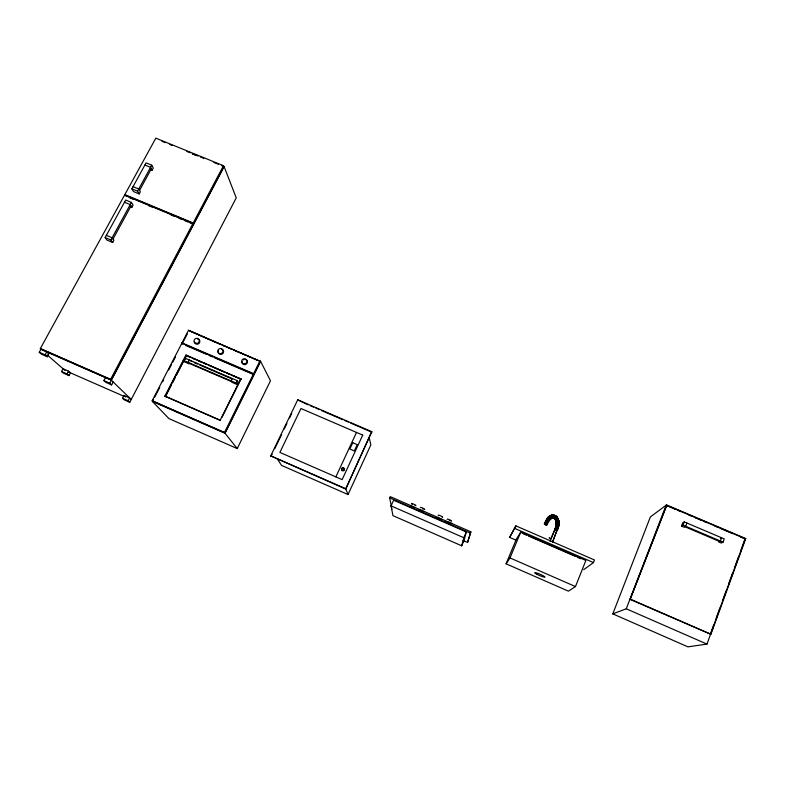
<?xml version="1.0" encoding="UTF-8"?>
<svg xmlns="http://www.w3.org/2000/svg" width="785" height="785" viewBox="0 0 785 785"><rect width="100%" height="100%" fill="white"/><g stroke="black" fill="none" stroke-linecap="round" stroke-linejoin="round"><path stroke-width="1.18" d="M545.732 524.812L544.712 523.654M451.777 523.644L451.875 523.045M461.708 545.81L463.827 537.725L466.3 531.965L393.619 500.222L391.077 505.893L392.942 515.647L461.708 545.81L464.043 540.355L466.3 531.965M463.091 540.482L467.546 542.435L470.872 531.818L390.263 496.63L389.694 497.896L391.872 509.298M470.872 531.818L467.546 542.435M555.525 529.993L554.75 529.689L556.035 525.528A7.075 4.72 -77.2 0 0 552.846 517.698M548.941 520.612A6.937 4.622 -77.2 0 1 554.72 518.502A6.937 4.622 -77.2 0 1 556.663 525.714L555.191 529.865L556.182 525.558A7.212 4.808 -77.2 0 0 554.092 518.071M555.064 529.806L556.241 525.567A7.085 4.73 -77.2 0 0 550.609 518.198M555.211 529.875L556.467 525.665A7.045 4.7 -77.2 0 0 554.485 518.326A7.045 4.7 -77.2 0 0 548.617 520.475M549.245 520.504A7.31 4.877 -77.2 0 1 555.329 518.277A7.31 4.877 -77.2 0 1 557.379 525.891L556.467 530.101M549.078 519.964L546.497 524.998L549.274 520.367A7.614 5.073 -77.2 0 1 555.603 518.041A7.614 5.073 -77.2 0 1 557.742 525.97C555.083 531.504 558.037 532.24 558.694 526.156A9.351 6.231 -77.2 0 0 556.074 516.422A9.351 6.231 -77.2 0 0 548.303 519.268L545.791 524.046L546.429 524.4M556.781 530.209L557.988 526.019M544.849 523.615L545.496 523.899L547.979 519.15A9.44 6.29 -77.2 0 1 555.829 516.275A9.44 6.29 -77.2 0 1 558.478 526.097L556.869 530.405L558.223 526.019A8.331 5.554 -77.2 0 0 555.898 517.393A8.331 5.554 -77.2 0 0 548.96 519.935L546.36 525.037L545.722 524.753M557.115 530.464L558.331 526.048M710.69 633.25L713.624 625.194M716.136 618.286L719.914 607.924M722.426 601.016L726.194 590.663M728.706 583.755L732.483 573.393M734.995 566.495L738.763 556.133M740.441 551.531L745.053 538.873L745.75 538.549L666.808 505.049L630.11 599.416L710.906 634.28L745.75 538.549M706.971 644.102L745.318 538.765L666.161 505.167L650.372 516.932L612.8 613.88L687.945 646.85L706.971 644.102L626.263 608.797L612.8 613.88M720.669 538.235L721.572 537.784L720.375 541.022L718.579 541.905L721.238 543.034L723.054 542.17L724.251 538.922L684.255 521.907L682.685 522.898L681.478 526.097L684.118 527.226L685.697 526.264L686.914 523.045M681.478 526.097L683.038 525.126L684.255 521.907M626.263 608.797L666.161 505.167M630.11 599.416L666.808 505.049M583.736 569.655L593.46 562.59L594.5 559.98L515.863 525.871L509.651 537.401L516.383 540.335M575.474 586.572L585.865 560.48L520.71 532.191L516.304 539.236L506.07 563.816L568.448 591.164L575.474 586.572L510.005 557.929L506.07 563.816M549.961 540.924L555.132 529.247M550.108 540.993L554.975 529.237M552.473 542.013L557.173 530.13M552.62 542.082L557.016 530.012M510.005 557.929L520.71 532.191M509.651 537.401L515.863 525.871M277.203 458.774L281.54 465.397L348.04 494.55L370.834 444.918L369.293 438.118M345.694 489.045L371.756 431.671L297.731 399.83L270.737 455.879L345.694 489.045L371.756 431.671M335.872 476.887L356.508 432.427M271.07 456.37L272.13 454.181M274.77 448.696L281.629 434.439M284.268 428.953L286.917 423.468M289.557 417.983L291.667 413.587M153.585 399.32L152.467 401.498L168.961 418.621L237.247 448.578L270.482 380.774L260.61 361.385L190.068 331.221M224.952 432.986L224.53 432.457L253.457 374.003L253.82 374.651L224.952 432.986L152.162 400.801L181.845 343.251L253.997 374.298L260.335 361.483L188.547 330.259L182.022 342.898L182.532 343.614M253.997 374.298L253.633 373.65L259.992 360.806M237.247 448.578L225.05 433.251L260.61 361.385M237.198 380.637L238.081 382.06L236.893 384.434L236.01 383.031L237.198 380.637L184.485 357.921L185.594 359.432M240.867 378.684L220.212 420.201L164.909 396.072L185.966 355.046L241.25 379.332L237.904 377.879M222.057 417.208L240.514 380.097M232.35 378.547L231.153 380.941L232.056 382.354L236.893 384.434M171.532 384.827L165.449 396.68L164.909 396.072M172.641 382.678L175.408 377.291M176.507 375.132L184.249 360.05M185.358 357.891L186.467 355.733L185.966 355.046M154.714 397.141L159.767 387.348M162.573 381.902L163.692 379.724M168.746 369.931L171.552 364.485M172.671 362.307L175.477 356.871M182.218 343.801L187.272 334.008M129.78 402.273L128.161 400.723L129.623 397.926L124.03 395.473L122.568 398.27L124.216 399.83L129.78 402.273L236.246 197.859L224.118 166.626L221.861 165.704M544.319 523.742L546.919 518.816A9.567 6.378 -77.2 0 1 553.366 515.264M544.397 523.889L547.106 518.787A9.557 6.368 -77.2 0 1 550.256 515.941M544.672 524.086L547.43 518.924A9.606 6.398 -77.2 0 1 552.208 515.343M546.066 524.939L548.872 519.729A8.704 5.799 -77.2 0 1 556.114 517.08A8.704 5.799 -77.2 0 1 558.557 526.136M111.274 379.96L110.616 379.312L193.022 223.332L124.658 194.945L40.32 348.589L111.274 379.96L193.483 224.255L193.022 223.332M223.47 165.694L223.862 166.724L193.66 223.931L193.188 222.999L223.47 165.694L155.832 138.15L124.835 194.621L125.433 195.602M113.168 381.971L111.617 384.915L109.792 383.168L224.118 166.626M111.617 384.915L105.73 382.334L103.875 380.578L105.435 377.624M69.001 375.603L67.059 373.925L68.55 371.158L63.045 368.744L61.554 371.511L63.516 373.199L69.001 375.603L70.483 372.855L68.55 371.158M113.011 239.023L131.056 205.955M139.563 190.382L151.338 168.804M129.976 206.504L131.88 207.289L133.067 205.111L131.429 202.422L125.698 200.047L105.141 237.57L106.937 240.082L112.677 242.496L113.884 240.279L112.127 237.767L106.358 235.343M149.837 169.295L152.094 170.227L153.261 168.088L151.75 165.213L146.069 162.878L131.86 188.812L133.489 191.569L139.171 193.924L140.358 191.756L138.759 188.999L133.048 186.634M47.267 356.753L45.088 354.859L46.678 351.935L48.847 353.839L47.267 356.753L41.458 354.212L39.25 352.308L40.849 349.384L111.362 380.215L131.232 399.486M112.677 242.496L110.911 239.994L131.429 202.422M139.171 193.924L137.571 191.177L151.75 165.213M418.915 509.867L419.651 509.887M436.745 517.649L437.51 517.688M445.684 521.554L446.469 521.603M546.782 525.077L546.075 524.213L548.607 519.493A9.047 6.035 -77.2 0 1 556.133 516.736A9.047 6.035 -77.2 0 1 558.675 526.156M557.321 530.375L556.899 530.317M424.371 509.524C426.647 509.612 419.524 506.276 420.377 507.699M442.171 517.295C444.83 517.403 436.136 513.684 438.57 515.725M451.1 521.191C453.455 521.338 446.577 518.031 447.097 519.356M555.113 529.679L556.104 529.983L557.046 525.803A7.222 4.808 -77.2 0 0 555.024 518.286A7.222 4.808 -77.2 0 0 549.009 520.494M415.01 505.511C419.18 506.217 407.964 501.546 412.478 504.412M410.712 505.991L412.488 506.649M546.007 524.871L546.605 525.087L549.215 520.18A7.958 5.299 -77.2 0 1 555.839 517.757A7.958 5.299 -77.2 0 1 558.066 526.038M555.554 529.326L556.879 529.895M420.171 510.054L421.447 510.554M447.008 521.77L448.294 522.27M161.936 141.3L165.331 142.684M169.854 144.528L172.111 145.451M186.81 151.436L190.206 152.82M192.462 153.732L198.114 156.038M200.381 156.961L203.766 158.344M213.942 162.485L218.465 164.33M192.364 153.889L195.74 155.263M144.891 165.027L150.583 167.362L152.094 170.227M131.86 188.812L137.571 191.177M124.835 194.621L193.188 222.999M126.552 196.064L193.66 223.931M129.731 197.781L133.087 199.174M148.748 205.68L152.104 207.073M171.12 214.972L174.476 216.366M178.941 218.22L182.297 219.614M184.534 220.546L187.89 221.939M190.127 222.862L193.483 224.255M422.575 508.866L423.233 509.141M449.285 520.524L449.942 520.798M438.658 518.08L439.325 518.355M124.501 202.236L130.231 204.62L131.88 207.289M105.141 237.57L110.911 239.994M666.288 505.442L675.286 509.259M677.543 510.211L680.919 511.643M688.788 514.989L691.045 515.941M694.421 517.374L701.172 520.249M703.419 521.201L706.794 522.633M714.674 525.979L716.921 526.931M720.296 528.364L732.67 533.614M740.549 536.96L742.796 537.911M683.038 525.126L723.054 542.17M684.903 526.745L719.472 541.464M214.658 341.946L188.547 330.259M216.886 342.898L220.232 344.33M222.459 345.282L225.805 346.715M228.033 347.667L231.369 349.099M233.596 350.051L245.852 355.291M248.08 356.243L251.426 357.675M253.653 358.627L256.999 360.05M182.022 342.898L253.633 373.65M185.702 345.4L206.916 354.516M209.153 355.468L212.499 356.91M214.737 357.872L253.82 374.651M308.073 404.766L297.731 399.83M310.31 405.727L313.676 407.17M315.913 408.131L319.269 409.574M321.507 410.545L342.77 419.69M345.007 420.652L348.373 422.094M350.61 423.056L371.874 432.211M241.064 379.008L186.212 355.389L165.184 396.376L220.428 420.485M187.586 356.213L189.823 357.175M193.169 358.627L195.406 359.589M198.762 361.031L200.999 361.993M203.237 362.955L206.592 364.397M208.83 365.368L212.185 366.811M214.413 367.772L224.481 372.11M226.718 373.071L230.074 374.514M232.311 375.475L235.667 376.918M192.031 361.689L189.283 359.981L188.066 362.356L189.165 363.847L184.387 361.787L183.268 360.286L236.01 383.031M194.238 362.641L197.545 364.063M199.743 365.015L231.693 378.782M188.616 363.102L231.604 381.647M514.783 528.442L593.46 562.59M523.065 533.682L526.382 535.125M528.599 536.086L575.111 556.28M577.328 557.242L580.645 558.684M630.561 599.23L710.906 634.28M389.694 497.896L470.323 533.103M40.32 348.589L110.616 379.312M152.162 400.801L224.53 432.457M152.467 401.498L225.05 433.251M391.077 505.893L463.827 537.725M39.25 352.308L45.088 354.859M103.875 380.578L109.792 383.168M270.737 455.879L345.528 488.623M68.285 371.894L124.491 396.533M61.554 371.511L67.059 373.925M122.568 398.27L128.161 400.723M545.82 524.017L547.979 519.081A9.577 6.378 -77.2 0 1 555.947 516.167A9.577 6.378 -77.2 0 1 558.626 526.127A8.969 5.976 -77.2 0 0 556.006 516.785A8.969 5.976 -77.2 0 0 548.538 519.513M413.155 506.943L414.313 507.552M439.983 518.659L441.121 519.268M422.104 510.858L423.252 511.467M448.951 522.574L450.09 523.183M556.526 529.747L557.134 530.042M554.897 529.728L555.486 529.796L556.732 525.734A7.094 4.73 -77.2 0 0 554.75 518.345A7.094 4.73 -77.2 0 0 548.843 520.514M544.79 524.252L547.361 518.826A9.763 6.506 -77.2 0 1 558.4 521.103M47.11 354.849L64.998 370.451M124.03 395.473L125.669 397.043M181.845 343.251L182.356 343.958M124.658 194.945L125.257 195.926M345.577 488.486L348.04 494.55M549.412 519.101A7.085 4.73 -77.2 0 0 548.362 520.396A6.937 4.622 -77.2 0 1 549.431 519.219M547.096 519.474A8.321 5.554 -77.2 0 1 548.332 517.963M546.968 519.278A8.645 5.77 -77.2 0 1 549.726 516.609M558.616 525.253A9.714 6.476 -77.2 0 0 555.495 515.814A9.714 6.476 -77.2 0 0 547.655 518.924L545.143 523.713L547.694 519.013A9.557 6.378 -77.2 0 1 556.977 517.364M546.919 519.111A8.959 5.976 -77.2 0 1 549.775 516.344M546.949 518.993A9.224 6.152 -77.2 0 1 551.531 515.549M547.047 518.914A9.43 6.29 -77.2 0 1 551.737 515.392M551.963 515.323A9.557 6.368 -77.2 0 1 555.191 516M553.896 515.362A9.606 6.398 -77.2 0 1 556.751 517.266M557.723 519.022A9.606 6.398 -77.2 0 1 558.292 521.161M557.939 519.111A9.557 6.378 -77.2 0 1 558.645 523.605M548.273 519.317A9.234 6.152 -77.2 0 1 555.957 516.51A9.234 6.152 -77.2 0 1 558.537 526.117M548.774 519.729A8.664 5.77 -77.2 0 1 555.986 517.089A8.664 5.77 -77.2 0 1 558.41 526.107M549.137 520.298A7.693 5.122 -77.2 0 1 555.535 517.943A7.693 5.122 -77.2 0 1 557.693 525.95M549.107 520.416A7.428 4.946 -77.2 0 1 555.289 518.149A7.428 4.946 -77.2 0 1 557.37 525.881M549.127 520.592A7.085 4.72 -77.2 0 1 555.024 518.434A7.085 4.72 -77.2 0 1 557.016 525.803M547.106 518.787A9.714 6.476 -77.2 0 1 557.517 518.885M546.811 518.905A9.332 6.231 -77.2 0 1 551.453 515.411M546.782 519.042A9.037 6.035 -77.2 0 1 551.276 515.666M546.841 519.228A8.684 5.799 -77.2 0 1 549.598 516.54M546.978 519.444A8.321 5.554 -77.2 0 1 548.215 517.933M548.695 520.573A6.888 4.592 -77.2 0 1 554.426 518.473A6.888 4.592 -77.2 0 1 556.359 525.646M550.599 518.336A6.937 4.622 -77.2 0 1 556.123 525.577M553.798 517.609A7.595 5.073 -77.2 0 1 555.917 525.508A7.301 4.867 -77.2 0 0 553.857 517.914M553.974 517.835A7.418 4.946 -77.2 0 1 556.182 521.809M554.975 518.561A7.683 5.122 -77.2 0 1 556.212 521.672M555.034 518.296A7.987 5.328 -77.2 0 1 555.839 519.748M554.897 518.296A7.948 5.299 -77.2 0 1 556.182 521.525M342.564 468.262A1.384 1.354 -26.1 0 1 344.419 469.381A1.384 1.354 -26.1 0 1 342.81 470.872A1.384 1.354 -26.1 0 1 341.799 468.988M221.439 349.296A2.698 2.532 -24.3 0 1 223.48 352.436A2.698 2.532 -24.3 0 1 219.937 354.261A2.698 2.532 -24.3 0 1 218.515 350.807M197.732 339.149A2.698 2.512 -25 0 1 199.841 341.828A2.698 2.512 -25 0 1 197.113 344.222A2.698 2.512 -25 0 1 194.533 341.956M245.273 359.501A2.708 2.551 -23.4 0 1 247.393 362.435A2.708 2.551 -23.4 0 1 244.243 364.593A2.708 2.551 -23.4 0 1 242.123 361.659M243.262 359.972A2.708 2.551 -23.4 0 1 243.89 359.648M352.769 442.73L349.865 449L354.349 450.943L357.253 444.663L352.769 442.73M362.719 435.106L342.142 479.625L279.892 452.415L300.959 408.494L362.719 435.106M549.245 537.813L549.814 538.078L549.284 537.813M536.773 574.208A5.583 0.697 23.3 0 0 544.937 577.122A5.583 0.697 23.3 0 0 537.764 573.315A5.583 0.697 23.3 0 0 536.773 574.208M342.613 470.362A1.384 1.354 -26 0 0 344.144 468.517A1.384 1.354 -26 0 0 341.789 468.164A1.384 1.354 -26 0 0 342.613 470.362M219.908 353.603A2.708 2.541 -24.3 0 0 222.979 350.12A2.708 2.541 -24.3 0 0 218.426 349.453A2.708 2.541 -24.3 0 0 219.908 353.603M196.122 343.398A2.708 2.522 -25 0 0 199.204 339.944A2.708 2.522 -25 0 0 194.67 339.277A2.708 2.522 -25 0 0 196.122 343.398M243.821 363.847A2.708 2.561 -23.4 0 0 246.882 360.354A2.708 2.561 -23.4 0 0 242.31 359.687A2.708 2.561 -23.4 0 0 243.821 363.847"/></g></svg>
